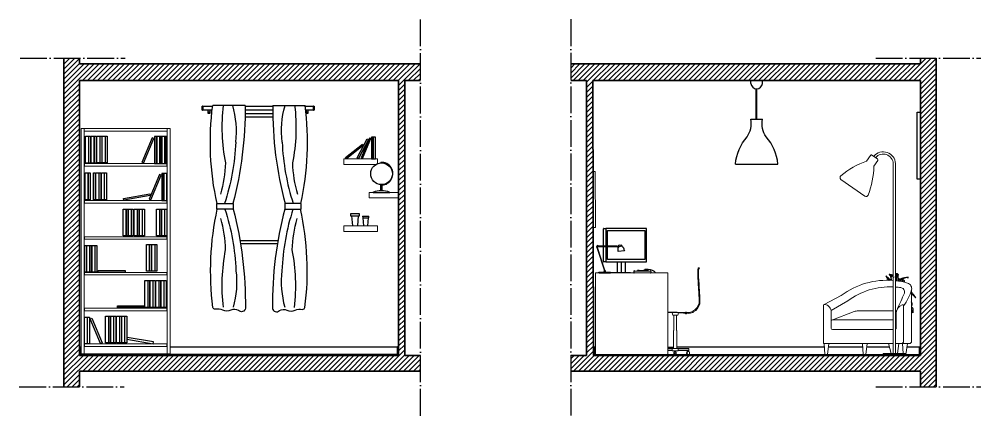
# Model space of a CAD drawing. Header units: millimetres. Extents: x 346 to 2580, y -1832 to 953.
# Drawn here: x 1120 to 1982, y -1222 to -866 of the extents above; entities that cross this region are included whole.
import ezdxf

# ---------------------------------------------------------------- set-up
doc = ezdxf.new("R2010")
doc.units = ezdxf.units.MM
doc.linetypes.add('ACAD_ISO04W100', pattern=[30, 24, -3, 0, -3])
for name, color, linetype, lineweight in [('A-ANNO-NOTE', 7, 'Continuous', 35), ('A-DETL', 6, 'Continuous', 25), ('A-DETL-', 2, 'Continuous', 25), ('A-ELEV-MBE1', 7, 'Continuous', 35), ('A-FLOR-LEVL', 7, 'Continuous', 35), ('A-FURN', 253, 'Continuous', 18), ('A-FURN-', 253, 'Continuous', 0), ('A-GLAZ-FULL', 4, 'Continuous', 25), ('A-SECT-PATT', 8, 'Continuous', 18), ('A-SECTION-LINE', 1, 'ACAD_ISO04W100', 30), ('A-WALL-FULL', 7, 'Continuous', 35)]:
    doc.layers.add(name, color=color, linetype=linetype, lineweight=lineweight)
for name, color, linetype in [('A-FLOOR', 142, 'Continuous'), ('A-FURN-1', 221, 'Continuous'), ('DETAILS', 2, 'Continuous'), ('G-ANNO-NPLT', 210, 'Continuous')]:
    doc.layers.add(name, color=color, linetype=linetype)
pattern_1 = [(45, (-587.8058, -1353.6882), (-0.6735192, 0.6735192), [])]

# ---------------------------------------------------------------- blocks, each defined once
blk = doc.blocks.new('billy')
at = {"layer": 'A-FURN-'}
for p, q in [((2250.74, 414.06), (2170.74, 414.06)), ((2170.74, 414.06), (2170.74, 212.06)), ((2173.62, 212.06), (2173.62, 414.06)), ((2247.85, 414.06), (2247.85, 212.06)), ((2250.74, 212.06), (2250.74, 414.06)), ((2173.62, 411.76), (2247.85, 411.76)), ((2173.74, 382.58), (2173.74, 380.27)), ((2247.74, 382.58), (2173.74, 382.58)), ((2173.74, 380.27), (2247.74, 380.27)), ((2247.74, 380.27), (2247.74, 382.58)), ((2247.74, 349.58), (2173.74, 349.58)), ((2173.74, 349.58), (2173.74, 347.27)), ((2173.74, 347.27), (2247.74, 347.27)), ((2247.74, 347.27), (2247.74, 349.58)), ((2247.74, 317.08), (2173.74, 317.08)), ((2173.74, 317.08), (2173.74, 314.77)), ((2173.74, 314.77), (2247.74, 314.77)), ((2247.74, 314.77), (2247.74, 317.08)), ((2247.74, 285.08), (2173.74, 285.08)), ((2173.74, 285.08), (2173.74, 282.77)), ((2247.74, 282.77), (2247.74, 285.08)), ((2173.74, 282.77), (2247.74, 282.77)), ((2173.74, 253.08), (2173.74, 250.77)), ((2247.74, 253.08), (2173.74, 253.08)), ((2173.74, 250.77), (2247.74, 250.77)), ((2247.74, 250.77), (2247.74, 253.08)), ((2247.74, 221.08), (2173.74, 221.08)), ((2173.74, 221.08), (2173.74, 218.77)), ((2173.74, 218.77), (2247.74, 218.77)), ((2247.74, 218.77), (2247.74, 221.08)), ((2170.74, 212.06), (2173.62, 212.06)), ((2247.85, 212.06), (2173.62, 212.06)), ((2247.85, 212.06), (2250.74, 212.06))]:
    blk.add_line(p, q, dxfattribs=at)
blk = doc.blocks.new('rotella')
for p, q in [((931.5, 585.2), (931.3, 584.5)), ((931.3, 584.5), (931.3, 582.5)), ((931.7, 585.3), (931.5, 585.2)), ((932.7, 581.5), (932.7, 583.7)), ((933.6, 585.3), (933.8, 585.2)), ((933.8, 585.2), (934, 584.5)), ((934, 584.5), (934, 582.5)), ((931.3, 582.5), (931.5, 581.8)), ((931.5, 581.8), (931.9, 581.5)), ((931.9, 581.5), (933.4, 581.5)), ((933.8, 581.8), (933.4, 581.5)), ((934, 582.5), (933.8, 581.8))]:
    blk.add_line(p, q)
blk = doc.blocks.new('Dado esagonale - 10 mm di lato')
at = {"color": 0, "linetype": 'Continuous'}
for p, q in [((-9, -7), (-9, 7)), ((-1, 9), (-8, 9)), ((-1, 5), (-8, 5)), ((0, -7), (0, 7)), ((-1, -5), (-8, -5)), ((-1, -9), (-8, -9))]:
    blk.add_line(p, q, dxfattribs=at)
for centre, radius, start, end in [((-5, 7), 4.19, 147.1328, 212.8672), ((7, 0), 15.7, 163.2214, 196.7786), ((-4, 7), 4.19, 327.1328, 32.8672), ((-16, 0), 15.7, 343.2214, 16.7787), ((-5, -7), 4.19, 147.1328, 212.8672), ((-4, -7), 4.19, 327.1328, 32.8672)]:
    blk.add_arc(centre, radius, start, end, dxfattribs=at)
blk = doc.blocks.new('bullone sedile')
blk.add_lwpolyline([(33, 69), (33, 67), (56, 67), (56, 69), (33, 69)])
at = {"rotation": 270}
blk.add_blockref('Dado esagonale - 10 mm di lato', (44, 69), dxfattribs=at)
blk = doc.blocks.new('antifoni lamp')
at = {"layer": 'A-FURN-1'}
for p, q in [((1156.09, 286.55), (1156.02, 285.93)), ((1158.21, 285.77), (1156.09, 286.55)), ((1175.78, 286.8), (1177.87, 287.13)), ((1178.26, 285.81), (1175.84, 285.45)), ((1180.54, 281.85), (1174.85, 281))]:
    blk.add_line(p, q, dxfattribs=at)
for points in [[(1155.9, 285.15), (1162.71, 264)], [(1173.93, 285.77), (1156.29, 285.77)], [(1163.1, 264.07), (1156.29, 285.29)], [(1173.95, 285.39), (1156.35, 285.39)], [(1174.31, 285.2), (1175.16, 284.47)], [(1174.59, 285.88), (1175.71, 285.34)], [(1174.85, 280.99), (1174.85, 281.65), (1174.86, 282.19), (1174.87, 282.63), (1174.89, 282.99), (1174.91, 283.28), (1174.94, 283.51), (1174.97, 283.7), (1175, 283.87), (1175.03, 284.01), (1175.06, 284.15), (1175.1, 284.28), (1175.13, 284.39), (1175.18, 284.5), (1175.22, 284.6), (1175.27, 284.71), (1175.33, 284.8), (1175.38, 284.9), (1175.45, 285), (1175.51, 285.1), (1175.58, 285.19), (1175.65, 285.27), (1175.71, 285.34), (1175.78, 285.4), (1175.84, 285.45)], [(1175.48, 285.45), (1175.69, 285.82), (1175.1, 286.14), (1174.88, 285.74)], [(1175.84, 285.45), (1175.67, 286.59)], [(1178.08, 286.95), (1178.25, 285.81)], [(1178.25, 285.81), (1178.52, 285.64), (1178.74, 285.47), (1178.92, 285.31), (1179.08, 285.16), (1179.21, 285.01), (1179.32, 284.87), (1179.42, 284.72), (1179.51, 284.56), (1179.59, 284.4), (1179.68, 284.22), (1179.78, 283.99), (1179.89, 283.72), (1180.01, 283.39), (1180.16, 282.97), (1180.33, 282.47), (1180.54, 281.85)], [(1157.77, 262.5), (1158, 262.61)], [(1158, 262.61), (1158.76, 262.61), (1162.18, 262.78)], [(1162.18, 262.78), (1163.83, 262.78), (1167.22, 262.61), (1167.96, 262.61), (1168.19, 262.5)], [(1163.1, 263.31), (1163.43, 263.31), (1163.43, 262.78), (1162.51, 262.78), (1162.51, 263.31), (1162.84, 263.31)]]:
    blk.add_lwpolyline(points, dxfattribs=at)
for points in [[(1168.19, 261.99), (1157.77, 261.99), (1157.77, 262.5), (1168.19, 262.5)], [(1158, 261.99), (1167.96, 261.99), (1167.96, 261.88), (1158, 261.88)]]:
    blk.add_lwpolyline(points, close=True, dxfattribs=at)
for centre, radius in [((1155.98, 285.53), 0.396), ((1174.3, 285.6), 0.404), ((1162.97, 263.69), 0.405)]:
    blk.add_circle(centre, radius, dxfattribs=at)
for centre, radius, start, end in [((1175.83, 286.64), 0.166, 107.34813, 197.62786), ((1177.89, 286.93), 0.197, 5.9883, 95.682)]:
    blk.add_arc(centre, radius, start, end, dxfattribs=at)
blk = doc.blocks.new('tenda')
at = {"layer": 'A-DETL'}
for p, q in [((1347.29, -943.77), (1376.33, -943.62)), ((1358.03, -1031.59), (1358.03, -1036.59)), ((1372.8, -1031.62), (1358.03, -1031.59)), ((1372.8, -1036.59), (1372.8, -1031.62)), ((1358.03, -1036.59), (1372.8, -1036.59))]:
    blk.add_line(p, q, dxfattribs=at)
for points in [[(1355.74, -976.48, -0.100223), (1358.31, -943.72, -0.100223)], [(1366.87, -943.67, -0.080837), (1364.97, -995.2, 0.065709), (1369.44, -1023.13)], [(1366.64, -1124.53, 0.080837), (1364.74, -1073, -0.065709), (1369.21, -1045.06)], [(1355.51, -1091.72, 0.100223), (1358.07, -1124.48, 0.100223)], [(1347.06, -1125.43, 0.613142), (1353.21, -1127.47, -0.264072), (1360.01, -1127.01, 0.242769), (1367.27, -1127.01, -0.116291), (1373.87, -1126.32, -0.116291)]]:
    blk.add_lwpolyline(points, format="xyb", dxfattribs=at)
for centre, radius, start, end in [((1683.68, -946.33), 336.4, 179.56435, 194.68235), ((1122.26, -976.46), 256.19, 347.56732, 7.36544), ((1561.44, -967.95), 205.88, 182.37486, 198.01126), ((1683.45, -1121.87), 336.4, 165.31765, 180.60741), ((1561.21, -1100.25), 205.88, 161.98874, 177.62514), ((1122.03, -1091.74), 256.19, 352.63456, 12.43268), ((1374.12, -1124.33), 2, 262.73636, 352.88847)]:
    blk.add_arc(centre, radius, start, end, dxfattribs=at)
blk = doc.blocks.new('lampada da terra')
at = {"layer": 'A-FURN'}
for p, q in [((2372.61, 302.84), (2376.03, 307.94)), ((2377.42, 308.21), (2382.38, 304.84)), ((2382.64, 303.45), (2379.18, 298.36)), ((2396.5, 130.57), (2396.5, 300.53)), ((2398.5, 300.57), (2398.5, 130.57)), ((2349.65, 286.39), (2370.99, 271.41))]:
    blk.add_line(p, q, dxfattribs=at)
for points in [[(2398.5, 300.57, 0.687963), (2379.06, 307.09, 0.674458)], [(2396.5, 300.53, 0.678808), (2380.73, 305.96, 0.678808)]]:
    blk.add_lwpolyline(points, format="xyb", dxfattribs=at)
blk.add_lwpolyline([(2387.5, 130.57), (2387.5, 129.57), (2407.5, 129.57), (2407.5, 130.57)], close=True, dxfattribs=at)
for centre, radius, start, end in [((2394.86, 237.48), 69.05, 108.80132, 130.95614), ((2376.86, 307.38), 1, 55.77609, 146.13635), ((2381.81, 304.01), 1, 325.77609, 55.77609), ((2301.37, 300.3), 77.84, 338.99719, 358.57216), ((2350.8, 288.02), 2, 126.9444, 234.9303), ((2372.14, 273.04), 2, 234.9303, 341.39044)]:
    blk.add_arc(centre, radius, start, end, dxfattribs=at)

msp = doc.modelspace()

# ---------------------------------------------------------------- hatches: boundary and pattern name
at = {"layer": 'A-DETL'}
h = msp.add_hatch(dxfattribs=at)
h.set_pattern_fill('ANSI31', color=256, scale=0.3)
h.set_pattern_definition(pattern_1)
h.paths.add_polyline_path([(1175.12, -1160.76, 0.395769), (1174.12, -1159.76), (1174.12, -1166.76), (1175.12, -1166.76)])
h = msp.add_hatch(dxfattribs=at)
h.set_pattern_fill('ANSI31', color=256, scale=0.3)
h.set_pattern_definition(pattern_1)
h.paths.add_polyline_path([(1459.98, -1159.76, 0.395921), (1458.98, -1160.76), (1458.98, -1166.76), (1459.98, -1166.76)])
h = msp.add_hatch(dxfattribs=at)
h.set_pattern_fill('ANSI31', color=256, scale=0.3)
h.set_pattern_definition([(45, (1054.1142, -936.0259), (-0.6735192, 0.6735192), [])])
h.paths.add_polyline_path([(1635.57, -1160.76, 0.353821), (1634.57, -1159.76), (1634.58, -1166.76), (1635.57, -1166.76)])
h.paths.add_polyline_path([(1927.69, -1159.76), (1927.61, -1159.76, 0.401897), (1926.7, -1160.72), (1926.7, -1166.72), (1927.69, -1166.72)])
at = {"layer": 'A-SECT-PATT'}
h = msp.add_hatch(dxfattribs=at)
h.set_pattern_fill('ANSI31', color=256)
h.set_pattern_definition([(45, (-1309.453, -1831.6872), (-2.245064, 2.245064), [])])
h.paths.add_polyline_path([(1174.12, -906.41), (1174.12, -901.41), (1160.14, -901.41), (1160.12, -1181.66), (1160.12, -1195.66), (1174.13, -1195.66), (1174.13, -1181.66), (1465.55, -1181.65), (1479.55, -1181.65), (1479.55, -1167.66), (1465.55, -1167.66), (1465.54, -921.4), (1479.54, -921.4), (1479.54, -906.4)])
h.paths.add_polyline_path([(1459.98, -921.4), (1459.98, -1167.66), (1174.12, -1167.66), (1174.12, -921.41)], flags=16)
h = msp.add_hatch(dxfattribs=at)
h.set_pattern_fill('ANSI31', color=256)
h.set_pattern_definition([(45, (1054.1142, -936.026), (-2.245064, 2.245064), [])])
h.paths.add_polyline_path([(1927.69, -1181.66), (1927.69, -1195.66), (1941.69, -1195.66), (1941.69, -901.42), (1927.69, -901.42), (1927.69, -906.42), (1614.24, -906.42), (1614.24, -921.42), (1628.48, -921.42), (1628.47, -1167.6), (1614.27, -1167.6), (1614.27, -1181.66)])
h.paths.add_polyline_path([(1634.58, -1167.66), (1634.04, -921.42), (1927.69, -921.42), (1927.69, -1167.62)], flags=16)
h.paths.add_polyline_path([(1717.3, -1130.42), (1717.11, -1130.22), (1717.2, -1130.22), (1717.22, -1129.92), (1717.15, -1129.92), (1717.15, -1129.85), (1717.87, -1129.89), (1717.86, -1130.25), (1717.76, -1130.24), (1717.75, -1130.44)], flags=0)
edge = h.paths.add_edge_path(flags=0)
edge.add_line((1701.33, -1166.75), (1636.33, -1166.75))
edge.add_line((1636.33, -1166.75), (1636.33, -1093.75))
edge.add_line((1636.33, -1093.75), (1701.33, -1093.75))
edge.add_line((1701.33, -1093.75), (1701.33, -1128.41))
edge.add_line((1701.33, -1128.41), (1718.25, -1129.22))
edge.add_arc((1718.95, -1118.56), 10.69, 266.21691, 281.24303)
edge.add_arc((1719.37, -1120.64), 8.56, 281.24303, 300.33577)
edge.add_arc((1717.65, -1117.71), 11.96, 300.33577, 345.2222)
edge.add_arc((1628.35, -1117.8), 100.92, 358.32052, 361.43492)
edge.add_arc((1628.35, -1117.8), 100.92, 1.43492, 3.40644)
edge.add_line((1729.08, -1111.8), (1728.56, -1103.07))
edge.add_line((1728.56, -1103.07), (1728.16, -1096.51))
edge.add_line((1728.16, -1096.51), (1728.07, -1093.8))
edge.add_line((1728.07, -1093.8), (1728.16, -1090.79))
edge.add_line((1728.16, -1090.79), (1728.49, -1089.12))
edge.add_line((1728.49, -1089.12), (1729.62, -1089.12))
edge.add_line((1729.62, -1089.12), (1729.15, -1090))
edge.add_line((1729.15, -1090), (1728.87, -1091.42))
edge.add_line((1728.87, -1091.42), (1728.77, -1094.43))
edge.add_line((1728.77, -1094.43), (1728.87, -1097.15))
edge.add_line((1728.87, -1097.15), (1729.27, -1103.7))
edge.add_line((1729.27, -1103.7), (1729.79, -1112.44))
edge.add_arc((1629.05, -1118.43), 100.92, 1.43492, 3.40644, ccw=False)
edge.add_arc((1629.05, -1118.43), 100.92, -1.67948, 1.43492, ccw=False)
edge.add_arc((1718.36, -1118.34), 11.96, 300.33577, 345.2222, ccw=False)
edge.add_arc((1720.07, -1121.27), 8.56, 281.24303, 300.33577, ccw=False)
edge.add_arc((1719.66, -1119.19), 10.69, 266.21691, 281.24303, ccw=False)
edge.add_line((1718.95, -1129.85), (1710.87, -1129.48))
edge.add_line((1710.87, -1129.48), (1705.02, -1129.21))
edge.add_line((1705.02, -1129.21), (1701.33, -1129.03))
edge.add_line((1701.33, -1129.03), (1701.33, -1166.75))
h.paths.add_polyline_path([(1717.2, -1130.22), (1717.22, -1129.92), (1717.15, -1129.92), (1717.15, -1129.85), (1717.87, -1129.89), (1717.86, -1130.25)], flags=0)
edge = h.paths.add_edge_path(flags=0)
edge.add_ellipse((1718.82, -1165.43), major_axis=(0, 1.47), ratio=0.488012, start_angle=154.05116, end_angle=180, ccw=False)
edge.add_line((1718.51, -1166.75), (1708.26, -1166.75))
edge.add_line((1708.26, -1166.75), (1708.2, -1166.78))
edge.add_line((1708.2, -1166.78), (1706.84, -1166.78))
edge.add_line((1706.84, -1166.78), (1706.83, -1166.75))
edge.add_line((1706.83, -1166.75), (1634.58, -1166.76))
edge.add_line((1634.58, -1166.76), (1634.57, -1159.76))
edge.add_arc((1634.45, -1160.88), 1.12, 6.06727, 84.00667, ccw=False)
edge.add_line((1635.57, -1160.76), (1635.57, -1166.76))
edge.add_line((1635.57, -1166.76), (1706.83, -1166.75))
edge.add_line((1706.83, -1166.75), (1706.69, -1166.11))
edge.add_line((1706.69, -1166.11), (1706.69, -1164.63))
edge.add_line((1706.69, -1164.63), (1706.85, -1163.95))
edge.add_line((1706.85, -1163.95), (1706.96, -1163.95))
edge.add_line((1706.96, -1163.95), (1706.96, -1163.35))
edge.add_line((1706.96, -1163.35), (1705.1, -1163.35))
edge.add_line((1705.1, -1163.35), (1705.1, -1163.24))
edge.add_line((1705.1, -1163.24), (1701.33, -1163.24))
edge.add_line((1701.33, -1163.24), (1701.33, -1162.99))
edge.add_line((1701.33, -1162.99), (1705.1, -1162.99))
edge.add_line((1705.1, -1162.99), (1705.1, -1161.35))
edge.add_line((1705.1, -1161.35), (1706.27, -1161.35))
edge.add_line((1706.27, -1161.35), (1706.27, -1145.3))
edge.add_line((1706.27, -1145.3), (1706.69, -1145.3))
edge.add_line((1706.69, -1145.3), (1706.69, -1131.56))
edge.add_line((1706.69, -1131.56), (1709.07, -1131.56))
edge.add_line((1709.07, -1131.56), (1709.07, -1145.3))
edge.add_line((1709.07, -1145.3), (1709.43, -1145.3))
edge.add_line((1709.43, -1145.3), (1709.43, -1159.76))
edge.add_line((1709.43, -1159.76), (1841.42, -1159.76))
edge.add_line((1841.42, -1159.76), (1841.23, -1156.97))
edge.add_line((1841.23, -1156.97), (1840.63, -1156.97))
edge.add_line((1840.63, -1156.97), (1840.63, -1122.86))
edge.add_arc((1841.63, -1122.86), 1, 101.67014, 180, ccw=False)
edge.add_line((1841.43, -1121.89), (1856.69, -1113.9))
edge.add_arc((1897.78, -1168.86), 68.62, 74.48522, 126.78512, ccw=False)
edge.add_arc((1914.8, -1107.55), 5, -11.76718, 74.48522, ccw=False)
edge.add_line((1919.7, -1108.57), (1919.7, -1154.97))
edge.add_arc((1917.7, -1154.97), 2, -90, 0, ccw=False)
edge.add_line((1917.7, -1156.97), (1915.92, -1156.97))
edge.add_line((1915.92, -1156.97), (1915.54, -1159.76))
edge.add_line((1915.54, -1159.76), (1927.61, -1159.76))
edge.add_arc((1927.65, -1160.72), 0.957, 92.5055, 180.08564)
edge.add_line((1926.7, -1160.72), (1926.7, -1166.72))
edge.add_line((1926.7, -1166.72), (1914.61, -1166.72))
edge.add_line((1914.61, -1166.72), (1914.61, -1166.72))
edge.add_line((1914.61, -1166.72), (1912.27, -1166.72))
edge.add_line((1912.27, -1166.72), (1720.29, -1166.75))
edge.add_ellipse((1719.98, -1165.43), major_axis=(0, 1.47), ratio=0.488012, start_angle=180, end_angle=205.97198)
edge.add_line((1720.09, -1166.9), (1719.41, -1166.9))
edge.add_line((1719.41, -1166.9), (1718.71, -1166.9))
edge = h.paths.add_edge_path(flags=0)
edge.add_ellipse((1719.12, -1165.43), major_axis=(0, 1.47), ratio=0.488012, start_angle=90, end_angle=180)
edge.add_ellipse((1719.41, -1165.43), major_axis=(0, 1.47), ratio=0.488012, start_angle=90, end_angle=180)
h.paths.add_polyline_path([(1718.7, -1163.96), (1718.7, -1163.24), (1710.6, -1163.24), (1710.6, -1161.35), (1720.11, -1161.35), (1720.11, -1163.35), (1720.11, -1163.96)], flags=0)
h.paths.add_polyline_path([(1708.54, -1166.62), (1708.2, -1166.78), (1706.84, -1166.78), (1706.69, -1166.11), (1706.69, -1164.63), (1706.85, -1163.95), (1708.37, -1163.95), (1708.37, -1164.09), (1708.54, -1164.16), (1708.65, -1164.63), (1708.65, -1166.11)], flags=0)
h.paths.add_polyline_path([(1650.02, -1093.64), (1650.02, -1093.13), (1639.6, -1093.13), (1639.6, -1093.64)], flags=0)
h.paths.add_polyline_path([(1657.54, -1070.29), (1657.48, -1070.36), (1657.54, -1070.29)], flags=0)
edge = h.paths.add_edge_path(flags=0)
edge.add_line((1847.78, -1143.4), (1847.78, -1135.83))
edge.add_line((1847.78, -1135.83), (1847.78, -1128.49))
edge.add_arc((1840.83, -1128.76), 6.95, 2.21689, 12.44239)
edge.add_line((1847.62, -1127.26), (1862.49, -1118.66))
edge.add_arc((1900.77, -1171.04), 64.88, 82.12339, 126.16056, ccw=False)
edge.add_arc((1909.3, -1110.92), 4.16, -11.38392, 85.04212, ccw=False)
edge.add_arc((5099.31, -2556.76), 3498.31, 155.60277, 155.87018)
edge.add_line((1906.68, -1126.63), (1906.58, -1130.73))
edge.add_arc((1908.37, -1140.27), 9.7, 100.61053, 112.11687)
edge.add_line((1904.71, -1131.28), (1876.8, -1135.83))
edge.add_line((1876.8, -1135.83), (1876.8, -1144.4))
edge.add_line((1876.8, -1144.4), (1848.78, -1144.4))
edge.add_arc((1848.78, -1143.4), 1, 180, 270, ccw=False)

# ---------------------------------------------------------------- linework, layer by layer
at = {"layer": 'A-ANNO-NOTE'}
msp.add_line((1465.54, -921.4), (1465.55, -1167.66), dxfattribs=at)
at = {"layer": 'A-DETL'}
for p, q in [((1670.83, -1092.27), (1670.83, -1093.55)), ((1671.34, -1091.77), (1685.9, -1092.1)), ((1673.97, -1091.83), (1673.97, -1091.63)), ((1675.47, -1091.66), (1673.97, -1091.63)), ((1675.47, -1091.66), (1675.47, -1091.86)), ((1675.67, -1091.66), (1675.67, -1091.86)), ((1677.17, -1091.7), (1675.67, -1091.66)), ((1677.17, -1091.7), (1677.17, -1091.9)), ((1677.37, -1091.7), (1677.37, -1091.9)), ((1678.87, -1091.74), (1677.37, -1091.7)), ((1678.87, -1091.74), (1678.87, -1091.94)), ((1679.07, -1091.74), (1679.07, -1091.94)), ((1680.57, -1091.78), (1679.07, -1091.74)), ((1680.57, -1091.78), (1680.57, -1091.98)), ((1680.77, -1091.78), (1680.77, -1091.98)), ((1682.27, -1091.81), (1680.77, -1091.78)), ((1681.83, -1090.99), (1681.83, -1090.84)), ((1682.27, -1091.81), (1682.27, -1092.01)), ((1682.47, -1091.82), (1682.47, -1092.02)), ((1683.97, -1091.85), (1682.47, -1091.82)), ((1683.97, -1091.85), (1683.96, -1092.05)), ((1686.1, -1092.3), (1686.1, -1093.53)), ((1717.24, -1130.36), (1717.25, -1130.22)), ((1717.3, -1130.42), (1717.24, -1130.36)), ((1717.75, -1130.38), (1717.24, -1130.36)), ((1717.69, -1130.44), (1717.3, -1130.42)), ((1717.75, -1130.38), (1717.69, -1130.44)), ((1717.76, -1130.24), (1717.75, -1130.38)), ((1174.12, -1159.76), (1175.12, -1159.76)), ((1175.12, -1159.76), (1175.48, -1159.76)), ((1175.12, -1166.76), (1175.12, -1160.76)), ((1255.48, -1159.76), (1458.98, -1159.76)), ((1459.98, -1159.76), (1458.98, -1159.76)), ((1458.98, -1166.76), (1458.98, -1160.76)), ((1634.58, -1166.76), (1634.57, -1159.76)), ((1634.57, -1159.76), (1636.33, -1159.76)), ((1635.57, -1166.76), (1635.57, -1160.76)), ((1701.33, -1160.13), (1706.27, -1160.13)), ((1709.43, -1159.76), (1841.42, -1159.76)), ((1845.14, -1159.76), (1875.88, -1159.76)), ((1879.61, -1159.76), (1899.81, -1159.76)), ((1915.54, -1159.76), (1927.69, -1159.76)), ((1926.7, -1166.72), (1926.7, -1160.72))]:
    msp.add_line(p, q, dxfattribs=at)
msp.add_lwpolyline([(1681.73, -1091.09), (1680.34, -1091.09)], dxfattribs=at)
for centre, radius, start, end in [((1671.33, -1092.27), 0.5, 88.69805, 180), ((1671.03, -1093.55), 0.2, 180, 270), ((1681.19, -1091.42), 0.924, 52.92165, 158.70999), ((1681.08, -1091.78), 1.02, 44.77531, 137.25098), ((1680.34, -1091.09), 0.00695, 150.54433, 267.46852), ((1681.73, -1090.99), 0.1, 270, 0), ((1681.63, -1090.84), 0.2, 0, 52.71544), ((1685.9, -1092.3), 0.2, 0, 88.69805), ((1685.9, -1093.53), 0.2, 270, 0), ((1717.54, -1129.41), 0.42, 29.37437, 145.5719), ((1174.08, -1160.8), 1.03, 1.81573, 88.18427), ((1460.01, -1160.8), 1.03, 91.79972, 178.19841), ((1634.45, -1160.88), 1.12, 6.06727, 84.00667), ((1927.65, -1160.72), 0.957, 87.4945, 179.91436)]:
    msp.add_arc(centre, radius, start, end, dxfattribs=at)
at = {"layer": 'A-DETL-'}
msp.add_arc((1780.87, -923.41), 5.27, 184.9894, 355.0106, dxfattribs=at)
at = {"layer": 'A-ELEV-MBE1'}
for p, q in [((1174.12, -906.41), (1479.54, -906.4)), ((1614.24, -906.42), (1927.69, -906.42)), ((1459.98, -921.4), (1459.98, -1167.66)), ((1614.24, -921.42), (1628.48, -921.42)), ((1634.04, -921.42), (1927.69, -921.42)), ((1174.13, -1181.66), (1479.55, -1181.65))]:
    msp.add_line(p, q, dxfattribs=at)
at = {"layer": 'A-FLOOR'}
for p, q in [((1459.98, -1166.77), (1174.12, -1166.77)), ((1185.86, -1166.77), (1185.86, -1167.66)), ((1186.36, -1166.77), (1186.36, -1167.66)), ((1231.36, -1166.78), (1231.36, -1167.67)), ((1231.86, -1166.78), (1231.86, -1167.67)), ((1276.86, -1166.79), (1276.86, -1167.68)), ((1277.36, -1166.79), (1277.36, -1167.68)), ((1322.36, -1166.79), (1322.36, -1167.69)), ((1322.86, -1166.79), (1322.86, -1167.69)), ((1367.86, -1166.8), (1367.86, -1167.69)), ((1368.36, -1166.8), (1368.36, -1167.69)), ((1413.36, -1166.75), (1413.36, -1167.64)), ((1413.86, -1166.75), (1413.86, -1167.64)), ((1634.58, -1166.76), (1927.69, -1166.72)), ((1679.58, -1166.76), (1679.58, -1167.66)), ((1680.08, -1166.76), (1680.08, -1167.66)), ((1725.08, -1166.76), (1725.08, -1167.65)), ((1725.58, -1166.76), (1725.58, -1167.65)), ((1770.58, -1166.75), (1770.58, -1167.64)), ((1771.08, -1166.75), (1771.08, -1167.64)), ((1816.08, -1166.74), (1816.08, -1167.63)), ((1816.58, -1166.74), (1816.58, -1167.63)), ((1861.58, -1166.73), (1861.58, -1167.63)), ((1862.08, -1166.73), (1862.08, -1167.63)), ((1907.08, -1166.73), (1907.08, -1167.62)), ((1907.58, -1166.73), (1907.58, -1167.62))]:
    msp.add_line(p, q, dxfattribs=at)
at = {"layer": 'A-FLOR-LEVL'}
for p, q in [((1160.14, -901.41), (1160.12, -1195.66)), ((1174.12, -901.41), (1174.12, -906.41)), ((1174.12, -921.41), (1174.13, -1167.66)), ((1174.13, -1181.66), (1174.13, -1195.66))]:
    msp.add_line(p, q, dxfattribs=at)
at = {"layer": 'A-FURN'}
for p, q in [((1899.12, -1156.97), (1901.3, -1165.73)), ((1901.55, -1166.73), (1912.27, -1166.72)), ((1901.55, -1166.72), (1901.55, -1166.73)), ((1912.61, -1166.73), (1912.61, -1166.72))]:
    msp.add_line(p, q, dxfattribs=at)
at = {"layer": 'A-FURN-'}
for p, q in [((1634.22, -1002.93), (1636.22, -1002.93)), ((1636.33, -1052.93), (1636.22, -1002.93)), ((1634.33, -1052.93), (1636.33, -1052.93)), ((1729.62, -1089.12), (1728.57, -1089.12)), ((1919.7, -1154.97), (1919.7, -1108.57)), ((1841.43, -1121.89), (1856.69, -1113.9)), ((1862.49, -1118.66), (1847.62, -1127.26)), ((1840.63, -1156.97), (1840.63, -1122.86)), ((1847.78, -1128.49), (1847.78, -1143.4)), ((1848.33, -1135.93), (1868.17, -1128.35)), ((1871.72, -1127.69), (1903.3, -1127.66)), ((1905.3, -1127.65), (1906.22, -1127.65)), ((1912.58, -1123.24), (1912.58, -1154.97)), ((1705.05, -1129.3), (1701.33, -1129.13)), ((1705.02, -1129.21), (1710.87, -1129.48)), ((1706.69, -1131.56), (1709.07, -1131.56)), ((1710.83, -1129.57), (1719.82, -1129.97)), ((1719.82, -1129.87), (1719.82, -1129.97)), ((1847.78, -1143.4), (1847.78, -1135.83)), ((1848.78, -1135.83), (1903.3, -1135.83)), ((1905.83, -1129.03), (1905.83, -1143.4)), ((1848.78, -1144.4), (1903.3, -1144.4)), ((1701.33, -1161.35), (1706.27, -1161.35)), ((1705.1, -1161.35), (1705.1, -1163.35)), ((1705.1, -1161.35), (1706.27, -1161.35)), ((1706.27, -1161.35), (1709.43, -1161.35)), ((1709.43, -1161.35), (1720.11, -1161.35)), ((1709.43, -1161.35), (1710.6, -1161.35)), ((1710.6, -1161.35), (1710.6, -1163.35)), ((1720.11, -1163.35), (1720.11, -1161.35)), ((1841.23, -1156.97), (1841.87, -1166.72)), ((1844.21, -1166.72), (1845.52, -1156.97)), ((1875.7, -1156.97), (1876.33, -1166.72)), ((1878.67, -1166.72), (1879.98, -1156.97)), ((1907.1, -1165.73), (1908.27, -1156.97)), ((1911.63, -1156.97), (1912.2, -1165.73)), ((1914.61, -1166.72), (1915.92, -1156.97)), ((1705.1, -1163.35), (1710.6, -1163.35)), ((1718.69, -1165.43), (1718.1, -1165.43)), ((1718.82, -1163.96), (1719.23, -1163.96)), ((1718.82, -1166.9), (1719.41, -1166.9)), ((1719.41, -1163.96), (1719.82, -1163.96)), ((1719.41, -1166.9), (1719.98, -1166.9)), ((1841.87, -1166.72), (1844.21, -1166.72)), ((1876.33, -1166.72), (1878.67, -1166.72)), ((1904.62, -1166.72), (1906.97, -1166.72)), ((1906.97, -1166.72), (1906.97, -1166.72)), ((1912.27, -1166.72), (1914.61, -1166.72)), ((1912.27, -1166.72), (1912.27, -1166.72))]:
    msp.add_line(p, q, dxfattribs=at)
for points in [[(1441.06, -995.81), (1441.06, -991.5), (1411.06, -991.5), (1411.06, -996.5)], [(1411.06, -996.5), (1439.7, -996.5)], [(1433.57, -1026.5), (1459.57, -1026.5), (1459.57, -1021.5), (1433.57, -1021.5), (1433.57, -1026.5)], [(1411.06, -1056.5), (1441.06, -1056.5), (1441.06, -1051.5), (1411.06, -1051.5), (1411.06, -1056.5)], [(1636.33, -1166.75), (1701.33, -1166.75), (1701.33, -1093.75), (1636.33, -1093.75), (1636.33, -1166.75)], [(1705.02, -1129.21), (1701.33, -1129.03)], [(1706.69, -1131.56), (1705.66, -1131.56), (1705.05, -1129.3)], [(1706.69, -1131.56), (1706.69, -1145.3)], [(1710.83, -1129.57), (1710.11, -1131.56), (1709.07, -1131.56)], [(1709.07, -1145.3), (1709.07, -1131.56)], [(1706.69, -1145.3), (1706.27, -1145.3), (1706.27, -1161.35)], [(1709.43, -1161.35), (1709.43, -1145.3), (1709.07, -1145.3)], [(1701.33, -1162.99), (1705.1, -1162.99)], [(1710.6, -1162.99), (1720.11, -1162.99)], [(1840.63, -1156.97), (1903.3, -1156.97)], [(1905.3, -1156.97), (1917.7, -1156.97)], [(1705.1, -1163.24), (1701.33, -1163.24)], [(1720.11, -1163.24), (1710.6, -1163.24)], [(1720.12, -1163.98), (1720.12, -1163.96), (1719.82, -1163.96)]]:
    msp.add_lwpolyline(points, dxfattribs=at)
for points in [[(1728.57, -1089.12), (1728.44, -1089.36), (1728.16, -1090.79), (1728.07, -1093.8), (1728.16, -1096.51), (1728.56, -1103.07), (1729.08, -1111.8, -0.008603), (1729.23, -1115.27, -0.01359), (1729.22, -1120.76, -0.198397), (1723.69, -1128.03, -0.083501), (1721.04, -1129.04, -0.065658), (1718.25, -1129.22), (1701.33, -1128.41)], [(1729.62, -1089.12), (1729.15, -1090), (1728.87, -1091.42), (1728.77, -1094.43), (1728.87, -1097.15), (1729.27, -1103.7), (1729.79, -1112.44, -0.008603), (1729.94, -1115.9, -0.01359), (1729.92, -1121.39, -0.198397), (1724.4, -1128.66, -0.083501), (1721.74, -1129.67, -0.065658), (1718.95, -1129.85), (1710.87, -1129.48)], [(1856.69, -1113.9, -0.182633), (1903.3, -1100.46, -0.182633)], [(1905.3, -1100.65, -0.040262), (1916.14, -1102.74)], [(1862.49, -1118.66, -0.169115), (1903.3, -1106.21, -0.169115)], [(1905.3, -1106.32, -0.018647), (1910.11, -1106.84)], [(1919.6, -1108.95, -0.09656), (1912.58, -1123.24, -0.080881)], [(1856.82, -1113.8, 0.001542), (1856.78, -1113.8)], [(1913.38, -1111.74, 0.001167), (1906.68, -1126.63)], [(1847.78, -1129.03, 0.386356), (1841.77, -1121.87, 0.386356)]]:
    msp.add_lwpolyline(points, format="xyb", dxfattribs=at)
for points in [[(1708.36, -1163.35), (1706.96, -1163.35), (1706.96, -1163.95), (1708.36, -1163.95)], [(1708.37, -1163.95), (1706.96, -1163.95), (1706.96, -1165.25), (1708.37, -1165.25)], [(1720.11, -1163.35), (1718.7, -1163.35), (1718.7, -1163.96), (1720.11, -1163.96)]]:
    msp.add_lwpolyline(points, close=True, dxfattribs=at)
for centre, radius, start, end in [((1914.8, -1107.55), 5, 343.75086, 74.48522), ((1909.3, -1110.92), 4.16, 348.61608, 85.04212), ((1841.63, -1122.86), 1, 82.28044, 180), ((1871.74, -1137.69), 10, 90.07019, 110.91269), ((1915.11, -1130.94), 9.47, 114.59766, 168.3394), ((1911.58, -1123.24), 1, 0, 114.59766), ((1848.78, -1136.83), 1, 90, 180), ((1904.83, -1136.83), 1, 0, 61.73337), ((1848.78, -1143.4), 1, 180, 270), ((1904.83, -1143.4), 1, 298.26663, 0), ((1910.58, -1154.97), 2, 270, 0), ((1917.7, -1154.97), 2, 270, 0)]:
    msp.add_arc(centre, radius, start, end, dxfattribs=at)
at = {"layer": 'A-FURN-', "extrusion": (0, 0, -1)}
for centre, start_param, end_param in [((1718.82, -1165.43), 3.141593, 6.283185), ((1719.12, -1165.43), 3.141593, 4.712389), ((1719.41, -1165.43), 3.141593, 6.283185), ((1719.98, -1165.43), 0, 3.141593)]:
    msp.add_ellipse(centre, major_axis=(0, 1.47), ratio=0.488012, start_param=start_param, end_param=end_param, dxfattribs=at)
at = {"layer": 'A-FURN-1'}
for p, q in [((1289.12, -947.6), (1289.12, -950.61)), ((1291.12, -950.61), (1291.12, -947.6)), ((1377.12, -947.6), (1377.12, -949)), ((1379.12, -950.61), (1379.12, -947.6)), ((1289.12, -950.61), (1291.12, -950.61)), ((1377.38, -950.61), (1379.12, -950.61)), ((1775.62, -956.07, 0), (1786.12, -956.07, 0)), ((1444.18, -995.1), (1444.18, -994.61)), ((1444.63, -994.61), (1444.74, -994.04)), ((1444.74, -994.04), (1444.82, -994.61)), ((1445.18, -994.61), (1445.18, -994.62)), ((1761.87, -996.13, 0), (1799.87, -996.13, 0)), ((1444.18, -1020.02), (1444.18, -1014.51)), ((1445.18, -1020.02), (1445.18, -1015)), ((1437.11, -1021.5), (1452.11, -1021.5)), ((1417.91, -1042.67), (1418.61, -1051.5)), ((1423.51, -1051.5), (1424.21, -1042.67)), ((1427.65, -1042.84), (1433.48, -1042.83)), ((1428.06, -1044.44), (1428.63, -1051.5)), ((1432.54, -1051.5), (1433.11, -1044.44)), ((1643.53, -1069.86), (1643.53, -1054.25)), ((1644.03, -1053.75), (1645.73, -1053.75)), ((1643.53, -1083.25), (1643.53, -1070.24)), ((1645.73, -1083.75), (1644.03, -1083.75)), ((1659.62, -1083.75), (1659.62, -1093.25)), ((1663.08, -1083.75), (1663.08, -1093.25)), ((1689.5, -1092.84), (1689.5, -1093.75))]:
    msp.add_line(p, q, dxfattribs=at)
for points in [[(1283.94, -947.78), (1283.94, -944.35)], [(1284.14, -944.15), (1284.29, -944.15)], [(1284.49, -944.35), (1284.49, -947.78)], [(1293.37, -944.6), (1284.49, -944.6)], [(1284.49, -947.6), (1293.01, -947.6)], [(1347.28, -944.6), (1322.55, -944.6)], [(1322.56, -947.6), (1347.28, -947.6)], [(1383.94, -944.6), (1376.46, -944.6)], [(1376.82, -947.6), (1376.88, -947.6)], [(1376.88, -947.6), (1383.94, -947.6)], [(1383.94, -947.78), (1383.94, -944.35)], [(1384.14, -944.15), (1384.29, -944.15)], [(1384.49, -944.35), (1384.49, -947.78)], [(1284.29, -947.98), (1284.14, -947.98)], [(1290.02, -949.92), (1289.67, -949.92), (1289.67, -949.78), (1290.02, -949.78)], [(1290.02, -949.78), (1290.02, -949.45), (1290.16, -949.45), (1290.16, -949.78)], [(1290.16, -949.92), (1290.16, -950.25), (1290.02, -950.25), (1290.02, -949.92)], [(1290.16, -949.78), (1290.52, -949.78), (1290.52, -949.92), (1290.16, -949.92)], [(1378.02, -949.92), (1377.67, -949.92), (1377.67, -949.78), (1378.02, -949.78)], [(1378.02, -949.78), (1378.02, -949.45), (1378.16, -949.45), (1378.16, -949.78)], [(1378.16, -949.92), (1378.16, -950.25), (1378.02, -950.25), (1378.02, -949.92)], [(1378.16, -949.78), (1378.52, -949.78), (1378.52, -949.92), (1378.16, -949.92)], [(1384.29, -947.98), (1384.14, -947.98)], [(1179.62, -995.26), (1179.62, -971.26), (1182.28, -971.26), (1182.28, -995.26), (1179.62, -995.26)], [(1182.48, -995.26), (1182.48, -971.26), (1184.08, -971.26), (1184.08, -995.26), (1182.48, -995.26)], [(1184.53, -995.26), (1184.53, -971.26), (1187.19, -971.26), (1187.19, -995.26), (1184.53, -995.26)], [(1187.4, -995.26), (1187.4, -971.26), (1189, -971.26), (1189, -995.26), (1187.4, -995.26)], [(1189.64, -995.13), (1189.64, -971.13), (1192.3, -971.13), (1192.3, -995.13), (1189.64, -995.13)], [(1192.51, -995.13), (1192.51, -971.13), (1194.11, -971.13), (1194.11, -995.13), (1192.51, -995.13)], [(1194.56, -995.13), (1194.56, -971.13), (1197.21, -971.13), (1197.21, -995.13), (1194.56, -995.13)], [(1197.42, -995.13), (1197.42, -971.13), (1199.02, -971.13), (1199.02, -995.13), (1197.42, -995.13)], [(1231.59, -995.26), (1240.85, -973.12), (1239.38, -972.51), (1230.11, -994.65), (1231.59, -995.26)], [(1243.05, -995.58), (1243.05, -971.58), (1241.45, -971.58), (1241.45, -995.58), (1243.05, -995.58)], [(1246, -995.58), (1246, -971.58), (1243.35, -971.58), (1243.35, -995.58), (1246, -995.58)], [(1247.72, -995.58), (1247.72, -971.58), (1246.12, -971.58), (1246.12, -995.58), (1247.72, -995.58)], [(1250.58, -995.58), (1250.58, -971.58), (1247.93, -971.58), (1247.93, -995.58), (1250.58, -995.58)], [(1252.39, -995.58), (1252.39, -971.58), (1250.79, -971.58), (1250.79, -995.58), (1252.39, -995.58)], [(1427.73, -991.11), (1435.14, -973.4), (1433.96, -972.91), (1426.55, -990.62), (1427.73, -991.11)], [(1436.9, -991.36), (1436.9, -972.16), (1435.62, -972.16), (1435.62, -991.36), (1436.9, -991.36)], [(1439.26, -991.36), (1439.26, -972.16), (1437.14, -972.16), (1437.14, -991.36), (1439.26, -991.36)], [(1428.42, -979.42), (1413.39, -991.36), (1412.59, -990.36), (1427.62, -978.42), (1428.42, -979.42)], [(1433.13, -974.24), (1424.09, -991.18), (1422.96, -990.58), (1432, -973.64), (1433.13, -974.24)], [(1179.14, -1028.11), (1179.14, -1004.11), (1181.8, -1004.11), (1181.8, -1028.11), (1179.14, -1028.11)], [(1182, -1028.11), (1182, -1004.11), (1183.6, -1004.11), (1183.6, -1028.11), (1182, -1028.11)], [(1186.67, -1028.11), (1186.67, -1004.11), (1188.27, -1004.11), (1188.27, -1028.11), (1186.67, -1028.11)], [(1188.8, -1028.11), (1188.8, -1004.11), (1191.46, -1004.11), (1191.46, -1028.11), (1188.8, -1028.11)], [(1191.67, -1028.11), (1191.67, -1004.11), (1193.27, -1004.11), (1193.27, -1028.11), (1191.67, -1028.11)], [(1193.71, -1028.11), (1193.71, -1004.11), (1196.37, -1004.11), (1196.37, -1028.11), (1193.71, -1028.11)], [(1196.58, -1028.11), (1196.58, -1004.11), (1198.18, -1004.11), (1198.18, -1028.11), (1196.58, -1028.11)], [(1238.04, -1028.35), (1247.3, -1006.2), (1245.83, -1005.59), (1236.57, -1027.73), (1238.04, -1028.35)], [(1249.5, -1028.66), (1249.5, -1004.66), (1247.9, -1004.66), (1247.9, -1028.66), (1249.5, -1028.66)], [(1252.46, -1028.66), (1252.46, -1004.66), (1249.8, -1004.66), (1249.8, -1028.66), (1252.46, -1028.66)], [(1237.48, -1024.46), (1213.83, -1028.51), (1213.56, -1026.94), (1237.21, -1022.88), (1237.48, -1024.46)], [(1213.22, -1060.5), (1213.22, -1036.5), (1215.88, -1036.5), (1215.88, -1060.5), (1213.22, -1060.5)], [(1216.08, -1060.5), (1216.08, -1036.5), (1217.68, -1036.5), (1217.68, -1060.5), (1216.08, -1060.5)], [(1217.8, -1060.5), (1217.8, -1036.5), (1220.46, -1036.5), (1220.46, -1060.5), (1217.8, -1060.5)], [(1220.75, -1060.5), (1220.75, -1036.5), (1222.35, -1036.5), (1222.35, -1060.5), (1220.75, -1060.5)], [(1223.1, -1060.5), (1223.1, -1036.5), (1225.76, -1036.5), (1225.76, -1060.5), (1223.1, -1060.5)], [(1225.96, -1060.5), (1225.96, -1036.5), (1227.56, -1036.5), (1227.56, -1060.5), (1225.96, -1060.5)], [(1227.68, -1060.5), (1227.68, -1036.5), (1230.34, -1036.5), (1230.34, -1060.5), (1227.68, -1060.5)], [(1230.63, -1060.5), (1230.63, -1036.5), (1232.23, -1036.5), (1232.23, -1060.5), (1230.63, -1060.5)], [(1243.13, -1060.5), (1243.13, -1036.5), (1245.79, -1036.5), (1245.79, -1060.5), (1243.13, -1060.5)], [(1246, -1060.5), (1246, -1036.5), (1247.6, -1036.5), (1247.6, -1060.5), (1246, -1060.5)], [(1247.71, -1060.5), (1247.71, -1036.5), (1250.37, -1036.5), (1250.37, -1060.5), (1247.71, -1060.5)], [(1250.66, -1060.5), (1250.66, -1036.5), (1252.26, -1036.5), (1252.26, -1060.5), (1250.66, -1060.5)], [(1417.02, -1040.67), (1417.02, -1042.67), (1425.02, -1042.67), (1425.02, -1040.67), (1417.02, -1040.67)], [(1427.65, -1042.84), (1427.86, -1044.44), (1433.31, -1044.44), (1433.48, -1042.83)], [(1681.96, -1053.75), (1645.73, -1053.75)], [(1645.73, -1053.95), (1645.73, -1069.86)], [(1647.22, -1069.86), (1647.22, -1055.75), (1680.67, -1055.75), (1680.67, -1081.75), (1647.22, -1081.75), (1647.22, -1070.24)], [(1682.16, -1083.55), (1682.16, -1053.95)], [(1234.07, -1092.17), (1234.07, -1068.17), (1236.72, -1068.17), (1236.72, -1092.17), (1234.07, -1092.17)], [(1236.93, -1092.17), (1236.93, -1068.17), (1238.53, -1068.17), (1238.53, -1092.17), (1236.93, -1092.17)], [(1238.98, -1092.17), (1238.98, -1068.17), (1241.63, -1068.17), (1241.63, -1092.17), (1238.98, -1092.17)], [(1241.84, -1092.17), (1241.84, -1068.17), (1243.44, -1068.17), (1243.44, -1092.17), (1241.84, -1092.17)], [(1178.83, -1093.04), (1178.83, -1069.04), (1180.43, -1069.04), (1180.43, -1093.04), (1178.83, -1093.04)], [(1180.63, -1093.04), (1180.63, -1069.04), (1183.29, -1069.04), (1183.29, -1093.04), (1180.63, -1093.04)], [(1183.5, -1093.04), (1183.5, -1069.04), (1185.1, -1069.04), (1185.1, -1093.04), (1183.5, -1093.04)], [(1185.21, -1093.04), (1185.21, -1069.04), (1187.87, -1069.04), (1187.87, -1093.04), (1185.21, -1093.04)], [(1188.16, -1093.04), (1188.16, -1069.04), (1189.76, -1069.04), (1189.76, -1093.04), (1188.16, -1093.04)], [(1645.73, -1070.24), (1645.73, -1083.55)], [(1645.73, -1083.75), (1681.96, -1083.75)], [(1656.17, -1093.25), (1656.17, -1083.75)], [(1214.95, -1093.15), (1190.95, -1093.18), (1190.95, -1091.58), (1214.95, -1091.55), (1214.95, -1093.15)], [(1650.17, -1093.65), (1650.17, -1093.35)], [(1650.27, -1093.25), (1655.5, -1093.25)], [(1655.5, -1093.25), (1667.75, -1093.25)], [(1655.5, -1093.35), (1655.5, -1093.65)], [(1667.85, -1093.35), (1667.85, -1093.65)], [(1232.65, -1124.62), (1232.65, -1100.62), (1235.31, -1100.62), (1235.31, -1124.62), (1232.65, -1124.62)], [(1235.52, -1124.62), (1235.52, -1100.62), (1237.12, -1100.62), (1237.12, -1124.62), (1235.52, -1124.62)], [(1237.23, -1124.62), (1237.23, -1100.62), (1239.89, -1100.62), (1239.89, -1124.62), (1237.23, -1124.62)], [(1240.18, -1124.62), (1240.18, -1100.62), (1241.78, -1100.62), (1241.78, -1124.62), (1240.18, -1124.62)], [(1242.53, -1124.62), (1242.53, -1100.62), (1245.19, -1100.62), (1245.19, -1124.62), (1242.53, -1124.62)], [(1245.4, -1124.62), (1245.4, -1100.62), (1247, -1100.62), (1247, -1124.62), (1245.4, -1124.62)], [(1247.11, -1124.62), (1247.11, -1100.62), (1249.77, -1100.62), (1249.77, -1124.62), (1247.11, -1124.62)], [(1250.06, -1124.62), (1250.06, -1100.62), (1251.66, -1100.62), (1251.66, -1124.62), (1250.06, -1124.62)], [(1232.19, -1124.7), (1208.19, -1124.72), (1208.19, -1123.12), (1232.19, -1123.1), (1232.19, -1124.7)], [(1178.48, -1157.24), (1178.48, -1133.24), (1181.14, -1133.24), (1181.14, -1157.24), (1178.48, -1157.24)], [(1181.43, -1157.24), (1181.43, -1133.24), (1183.03, -1133.24), (1183.03, -1157.24), (1181.43, -1157.24)], [(1192.9, -1156.93), (1183.63, -1134.79), (1185.11, -1134.17), (1194.37, -1156.31), (1192.9, -1156.93)], [(1197.46, -1156.46), (1197.46, -1132.46), (1200.12, -1132.46), (1200.12, -1156.46), (1197.46, -1156.46)], [(1200.33, -1156.46), (1200.33, -1132.46), (1201.93, -1132.46), (1201.93, -1156.46), (1200.33, -1156.46)], [(1202.04, -1156.46), (1202.04, -1132.46), (1204.7, -1132.46), (1204.7, -1156.46), (1202.04, -1156.46)], [(1204.99, -1156.46), (1204.99, -1132.46), (1206.59, -1132.46), (1206.59, -1156.46), (1204.99, -1156.46)], [(1207.34, -1156.46), (1207.34, -1132.46), (1210, -1132.46), (1210, -1156.46), (1207.34, -1156.46)], [(1210.21, -1156.46), (1210.21, -1132.46), (1211.81, -1132.46), (1211.81, -1156.46), (1210.21, -1156.46)], [(1211.92, -1156.46), (1211.92, -1132.46), (1214.58, -1132.46), (1214.58, -1156.46), (1211.92, -1156.46)], [(1214.87, -1156.46), (1214.87, -1132.46), (1216.47, -1132.46), (1216.47, -1156.46), (1214.87, -1156.46)], [(1216.58, -1153.03), (1240.23, -1157.09), (1240.5, -1155.51), (1216.85, -1151.45), (1216.58, -1153.03)]]:
    msp.add_lwpolyline(points, dxfattribs=at)
at = {"layer": 'A-FURN-1', "elevation": 0}
for points in [[(1761.87, -996.13, -0.160718), (1772.28, -971.76, 0.204252), (1775.62, -956.07, -3.591484)], [(1799.87, -996.13, 0.160718), (1789.46, -971.76, -0.204252), (1786.12, -956.07, 3.591484)]]:
    msp.add_lwpolyline(points, format="xyb", dxfattribs=at)
at = {"layer": 'A-FURN-1'}
for points in [[(1680.33, -1091.08, 0.042554), (1678.71, -1091.73, 0.042554)], [(1689.27, -1092.42, 0.178991), (1681.81, -1090.75)]]:
    msp.add_lwpolyline(points, format="xyb", dxfattribs=at)
for centre, radius in [((1290.1, -949.86), 0.515), ((1378.1, -949.86), 0.515), ((1444.75, -1004.81), 9.72)]:
    msp.add_circle(centre, radius, dxfattribs=at)
for centre, radius, start, end in [((1284.14, -944.35), 0.2, 90, 180), ((1284.29, -944.35), 0.2, 0, 90), ((1384.14, -944.35), 0.2, 90, 180), ((1384.29, -944.35), 0.2, 0, 90), ((1284.14, -947.78), 0.2, 180, 270), ((1284.29, -947.78), 0.2, 270, 0), ((1384.14, -947.78), 0.2, 180, 270), ((1384.29, -947.78), 0.2, 270, 0), ((1444.75, -1004.81), 10.2, 272.43173, 93.1877), ((1444.61, -1039.79), 19.77, 67.70182, 112.29818), ((1644.03, -1054.25), 0.5, 90, 180), ((1645.93, -1053.95), 0.2, 90, 180), ((1681.96, -1053.95), 0.2, 0, 90), ((1644.03, -1083.25), 0.5, 180, 270), ((1645.93, -1083.55), 0.2, 180, 270), ((1681.96, -1083.55), 0.2, 270, 0), ((1650.27, -1093.35), 0.1, 90, 180), ((1650.27, -1093.65), 0.1, 180, 270), ((1655.6, -1093.35), 0.1, 90, 180), ((1655.6, -1093.65), 0.1, 180, 270), ((1667.75, -1093.35), 0.1, 0, 90), ((1667.75, -1093.65), 0.1, 270, 0), ((1689, -1092.84), 0.5, 0, 57.12164)]:
    msp.add_arc(centre, radius, start, end, dxfattribs=at)
at = {"layer": 'A-GLAZ-FULL'}
for p, q in [((1322.47, -953.96), (1347.36, -953.96)), ((1322.53, -950.96), (1347.31, -950.96)), ((1317.88, -1064.6), (1351.96, -1064.6)), ((1351.45, -1067.6), (1318.39, -1067.6))]:
    msp.add_line(p, q, dxfattribs=at)
at = {"layer": 'A-SECTION-LINE'}
for p, q in [((1479.56, -1221.65), (1479.54, -866.4)), ((1614.24, -866.42), (1614.24, -1221.66)), ((1120.9, -901.41), (1214.91, -901.41)), ((1887.69, -901.42), (1981.69, -901.42)), ((1120.12, -1195.66), (1214.13, -1195.66)), ((1887.69, -1195.66), (1981.69, -1195.66))]:
    msp.add_line(p, q, dxfattribs=at)
at = {"layer": 'A-WALL-FULL'}
for p, q in [((1927.69, -906.42), (1927.69, -901.42)), ((1941.69, -901.42), (1941.69, -1195.66)), ((1174.12, -921.41), (1459.98, -921.4)), ((1465.54, -921.4), (1479.54, -921.4)), ((1628.48, -921.42), (1628.47, -1167.6)), ((1634.04, -921.42), (1634.58, -1167.6)), ((1927.69, -1167.62), (1927.69, -921.42)), ((1174.12, -1167.66), (1459.98, -1167.66)), ((1465.55, -1167.66), (1479.55, -1167.66)), ((1614.27, -1167.6), (1628.47, -1167.6)), ((1634.58, -1167.6), (1927.69, -1167.62)), ((1614.27, -1181.66), (1927.69, -1181.66)), ((1642.98, -1181.66), (1642.98, -1181.66)), ((1927.69, -1181.66), (1927.69, -1181.66)), ((1927.69, -1195.66), (1927.69, -1181.66))]:
    msp.add_line(p, q, dxfattribs=at)
at = {"layer": 'DETAILS'}
for p, q in [((1775.62, -923.87), (1775.62, -921.42)), ((1775.62, -921.42), (1786.12, -921.42)), ((1786.12, -923.87), (1786.12, -921.42)), ((1780.56, -956.07, 0), (1780.56, -928.66, 0)), ((1781.18, -956.07, 0), (1781.18, -928.66, 0))]:
    msp.add_line(p, q, dxfattribs=at)
for centre, major_axis, start_param, end_param in [((1905.4, -1096.25), (1.16, 1.16), 6.203441, 6.871665), ((1907.9, -1096.25), (-1.16, 1.16), -0.5562, 0.079744), ((1909.1, -1103.14), (2.43, 2.43), 5.902324, 6.659456)]:
    msp.add_ellipse(centre, major_axis=major_axis, ratio=1, start_param=start_param, end_param=end_param, dxfattribs=at)
for points, knots in [([(1896.91, -1096.39), (1897.2, -1097.1), (1897.75, -1098.42), (1898.89, -1099.54), (1899.47, -1100.13), (1899.59, -1100.26)], [0, 0, 0, 0, 92.573214, 172.047738, 193.180606, 193.180606, 193.180606, 193.180606]), ([(1901.07, -1100.32), (1900.57, -1099.91), (1899.11, -1098.69), (1897.78, -1097.31), (1896.91, -1096.39)], [582.304121, 582.304121, 582.304121, 582.304121, 661.823934, 815.832375, 815.832375, 815.832375, 815.832375]), ([(1902.15, -1100.38), (1901.89, -1099.56), (1901.43, -1098.04), (1901.2, -1096.46), (1899.87, -1094.67), (1899.65, -1095.28), (1899.61, -1095.42)], [110.851805, 110.851805, 110.851805, 110.851805, 144.427722, 174.093191, 192.080964, 197.179984, 197.179984, 197.179984, 197.179984]), ([(1899.61, -1095.42), (1900.13, -1095.2), (1900.93, -1094.86), (1901.62, -1095.27), (1901.84, -1095.45)], [0, 0, 0, 0, 21.302582, 32.237539, 32.237539, 32.237539, 32.237539]), ([(1901.61, -1097.22), (1901.5, -1096.47), (1901.27, -1094.99), (1902.75, -1095.59), (1903.3, -1095.99)], [0, 0, 0, 0, 23.231014, 46.168177, 46.168177, 46.168177, 46.168177]), ([(1901.65, -1097.42), (1901.74, -1096.55), (1901.88, -1095.31), (1902.98, -1095.27), (1903.3, -1095.34)], [0, 0, 0, 0, 87.53525, 124.750164, 124.750164, 124.750164, 124.750164]), ([(1902.08, -1095.68), (1902.17, -1095.77), (1902.77, -1096.49), (1903.07, -1097.31), (1903.3, -1098.05), (1903.3, -1098.06)], [36.622956, 36.622956, 36.622956, 36.622956, 41.302582, 72.258034, 72.747295, 72.747295, 72.747295, 72.747295]), ([(1905.3, -1097.79), (1905.37, -1097.34), (1905.52, -1096.3), (1905.34, -1094.58), (1906.35, -1094.22), (1906.76, -1094.26)], [108.18461, 108.18461, 108.18461, 108.18461, 127.145243, 151.049218, 166.979064, 166.979064, 166.979064, 166.979064]), ([(1906.44, -1100.78), (1906.44, -1100.05), (1906.44, -1098.58), (1906.47, -1097.24), (1906.61, -1095.6), (1906.76, -1094.26)], [76.6036, 76.6036, 76.6036, 76.6036, 105.427852, 135.252003, 147.740449, 147.740449, 147.740449, 147.740449]), ([(1906.76, -1094.26), (1907.06, -1094.36), (1907.98, -1094.65), (1907.26, -1096.67), (1907.67, -1098.6), (1907.63, -1100.16), (1907.53, -1100.93)], [0, 0, 0, 0, 34.684108, 105.494277, 196.765302, 291.032538, 291.032538, 291.032538, 291.032538]), ([(1907.63, -1099.09), (1908.31, -1099.09), (1909.1, -1099.09), (1909.91, -1099.09), (1910.02, -1099.09)], [0, 0, 0, 0, 27.8, 32.453759, 32.453759, 32.453759, 32.453759]), ([(1908.17, -1101.03), (1908.43, -1100.61), (1909.44, -1099.23), (1911.87, -1098.08), (1914.65, -1097.48), (1916.23, -1097.75), (1916.99, -1097.88)], [52.982746, 52.982746, 52.982746, 52.982746, 112.827124, 262.716684, 363.930122, 456.891404, 456.891404, 456.891404, 456.891404]), ([(1916.99, -1097.88), (1916.19, -1097.87), (1914.56, -1097.84), (1912.14, -1098.81), (1910.29, -1099.94), (1909.61, -1101), (1909.47, -1101.24)], [0, 0, 0, 0, 97.318446, 195.999752, 316.251488, 350.179658, 350.179658, 350.179658, 350.179658]), ([(1911.43, -1099.29), (1911.48, -1099.3), (1912.11, -1099.53), (1913.14, -1100.37), (1913.03, -1101.51), (1912.98, -1102.02)], [51.768965, 51.768965, 51.768965, 51.768965, 53.823067, 78.173837, 98.198821, 98.198821, 98.198821, 98.198821]), ([(1923.46, -1116.06), (1922.6, -1114.65), (1921.56, -1112.96), (1919.97, -1111.49), (1919.7, -1111.28)], [0, 0, 0, 0, 68.684205, 82.101006, 82.101006, 82.101006, 82.101006]), ([(1920.14, -1122.85), (1920.22, -1121.66), (1920.3, -1120.48), (1919.7, -1119.69), (1919.7, -1119.69)], [0, 0, 0, 0, 129.692595, 129.951899, 129.951899, 129.951899, 129.951899]), ([(1920.93, -1129.35), (1921.16, -1127.93), (1921.47, -1126.04), (1920.09, -1124.44), (1919.7, -1124.14)], [0, 0, 0, 0, 55.504234, 74.196572, 74.196572, 74.196572, 74.196572])]:
    msp.add_open_spline(points, degree=3, knots=knots, dxfattribs=at)
for points in [[(1905.3, -1097.46), (1905.31, -1097.47), (1905.31, -1097.48), (1905.32, -1097.5)], [(1919.7, -1112.73), (1921.12, -1113.63), (1922.29, -1114.84), (1923.46, -1116.06)], [(1919.7, -1122.17), (1919.85, -1122.39), (1919.99, -1122.62), (1920.14, -1122.85)], [(1919.7, -1126.67), (1920.27, -1127.47), (1920.6, -1128.41), (1920.93, -1129.35)], [(1919.7, -1126.71), (1920.18, -1127.55), (1920.56, -1128.45), (1920.93, -1129.35)]]:
    msp.add_open_spline(points, degree=3, dxfattribs=at)
at = {"layer": 'G-ANNO-NPLT'}
msp.add_lwpolyline([(1924.69, -1009.74), (1924.69, -949.74), (1926.69, -949.74), (1927.69, -949.74), (1927.69, -1009.74), (1924.69, -1009.74)], dxfattribs=at)

# ---------------------------------------------------------------- block references
at = {"layer": 'A-DETL', "xscale": -1}
msp.add_blockref('tenda', (2669.83, 0.03), dxfattribs=at)
at = {"layer": 'A-DETL'}
for name, p in [('tenda', (0, 0)), ('billy', (-995.25, -1378.31))]:
    msp.add_blockref(name, p, dxfattribs=at)
at = {"layer": 'A-DETL', "xscale": 0.032421676109206, "yscale": 0.032421676109206, "zscale": 0.032421676109206, "rotation": 177.4294295224551}
msp.add_blockref('bullone sedile', (1719.05, -1127.75), dxfattribs=at)
at = {"layer": 'A-FURN'}
msp.add_blockref('lampada da terra', (-493.2, -1296.3), dxfattribs=at)
at = {"layer": 'A-FURN-', "xscale": 0.7246563322274886, "yscale": 0.7246563322274886, "zscale": 0.7246563322274886}
msp.add_blockref('rotella', (1031.82, -1588.2), dxfattribs=at)
at = {"layer": 'A-FURN-1'}
msp.add_blockref('antifoni lamp', (481.83, -1355.63), dxfattribs=at)

doc.saveas('drawing.dxf')
